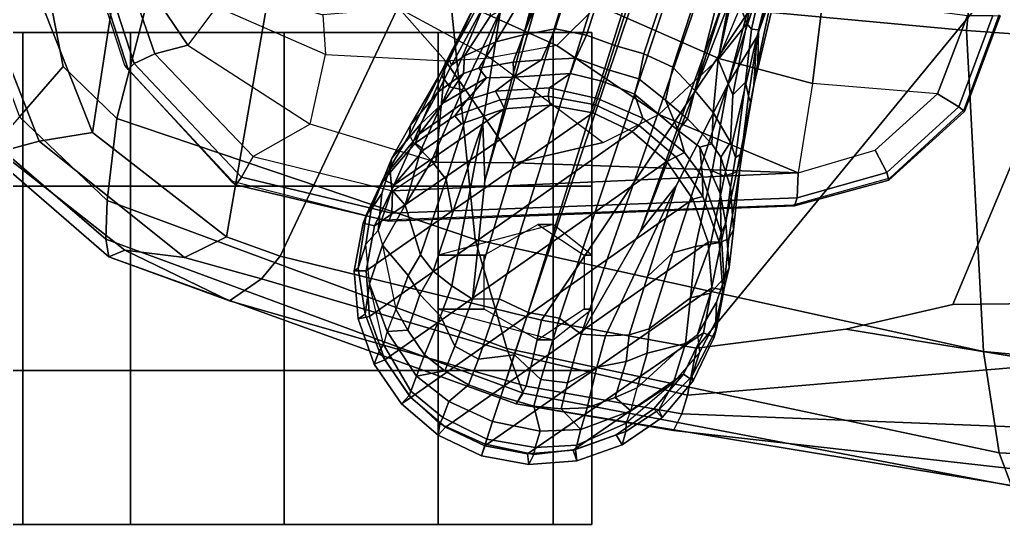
# Model space of a CAD drawing. Header units: inches. Extents: x -15.6 to 12, y -13.7 to 13.7.
# Drawn here: x -6.215 to -2.216, y -13.628 to -11.576 of the extents above; entities that cross this region are included whole.
import ezdxf

# ---------------------------------------------------------------- set-up
doc = ezdxf.new("R2010")
doc.units = ezdxf.units.IN
doc.header["$MEASUREMENT"] = 0
for name, color, linetype in [('SEAT-ARMPAD', 5, 'Continuous'), ('SEAT-BASE', 5, 'Continuous'), ('SEAT-CASTER', 5, 'Continuous'), ('SEAT-CHASSIS', 5, 'Continuous')]:
    doc.layers.add(name, color=color, linetype=linetype)

msp = doc.modelspace()

# ---------------------------------------------------------------- linework, layer by layer
at = {"layer": 'SEAT-ARMPAD'}
for points in [[(-5.3741, -12.4592, 23.5862), (-4.9552, -10.0492, 23.5935), (-3.9669, -10.0243, 23.6388), (-5.1565, -12.5376, 23.5939)], [(-4.0943, -12.7985, 23.6566), (-5.1565, -12.5376, 23.5939), (-3.9669, -10.0243, 23.6388), (-2.4247, -10.308, 23.7482)], [(-5.3741, -12.4592, 23.5862), (-5.9189, -12.0353, 23.5688), (-5.6576, -10.3369, 23.5571), (-4.9552, -10.0492, 23.5935)], [(-2.2314, -10.3283, 25.6623), (-4.4677, -10.3077, 25.3055), (-4.4702, -11.4237, 25.45), (-2.3666, -11.6211, 25.7688)], [(-4.0943, -12.7985, 23.6566), (-2.4247, -10.308, 23.7482), (-1.489, -10.5066, 24.0498), (-3.4641, -12.9124, 23.6958)], [(-6.1272, -11.5064, 23.547), (-6.08, -10.9474, 23.5363), (-5.6576, -10.3369, 23.5571), (-5.9189, -12.0353, 23.5688)], [(-2.2314, -10.3283, 25.6623), (-2.3666, -11.6211, 25.7688), (0.3335, -11.8125, 26.1509), (0.3388, -10.4184, 26.0759)], [(0.387, -10.4736, 24.5037), (-1.9658, -12.7285, 23.9163), (-2.4219, -12.7344, 23.7779), (-1.489, -10.5066, 24.0498)], [(-2.8573, -12.8346, 23.7338), (-3.4641, -12.9124, 23.6958), (-1.489, -10.5066, 24.0498), (-2.4219, -12.7344, 23.7779)], [(-6.2156, -11.9713, 24.7433), (-6.0378, -11.7664, 24.9663), (-6.124, -11.3276, 24.9681), (-6.3977, -11.4786, 24.733)], [(-6.124, -11.3276, 24.9681), (-6.0378, -11.7664, 24.9663), (-5.8208, -11.9782, 25.0228), (-5.6704, -11.3986, 25.153)], [(-4.4702, -11.4237, 25.45), (-5.6704, -11.3986, 25.153), (-5.8208, -11.9782, 25.0228), (-4.3632, -12.4702, 25.3589)], [(-2.2968, -12.9262, 25.6409), (-2.3666, -11.6211, 25.7688), (-4.4702, -11.4237, 25.45), (-4.3632, -12.4702, 25.3589)], [(-6.2968, -12.1143, 23.8362), (-6.5319, -11.5074, 23.7505), (-6.3605, -11.4958, 23.6087), (-6.1364, -12.0698, 23.6487)], [(-5.9189, -12.0353, 23.5688), (-6.1364, -12.0698, 23.6487), (-6.3605, -11.4958, 23.6087), (-6.1272, -11.5064, 23.547)], [(-2.2968, -12.9262, 25.6409), (0.345, -13.1683, 25.9901), (0.3335, -11.8125, 26.1509), (-2.3666, -11.6211, 25.7688)], [(-5.859, -12.312, 24.8126), (-5.8208, -11.9782, 25.0228), (-6.0378, -11.7664, 24.9663), (-6.2156, -11.9713, 24.7433)], [(-5.859, -12.312, 24.8126), (-6.2156, -11.9713, 24.7433), (-6.3143, -12.0832, 24.4498), (-5.8651, -12.4689, 24.5486)], [(-4.3632, -12.4702, 25.3589), (-5.8208, -11.9782, 25.0228), (-5.859, -12.312, 24.8126), (-4.2346, -12.9133, 25.1223)], [(-5.3741, -12.4592, 23.5862), (-5.5447, -12.5432, 23.6876), (-6.1364, -12.0698, 23.6487), (-5.9189, -12.0353, 23.5688)], [(-5.7876, -12.5136, 23.887), (-6.2968, -12.1143, 23.8362), (-6.1364, -12.0698, 23.6487), (-5.5447, -12.5432, 23.6876)], [(-5.8523, -12.5414, 24.2097), (-5.8651, -12.4689, 24.5486), (-6.3143, -12.0832, 24.4498), (-6.3513, -12.1093, 24.126)], [(-5.7876, -12.5136, 23.887), (-5.8524, -12.5414, 24.2097), (-6.3513, -12.1093, 24.126), (-6.2968, -12.1143, 23.8362)], [(-4.1686, -13.0955, 24.8163), (-4.2346, -12.9133, 25.1223), (-5.859, -12.312, 24.8126), (-5.8651, -12.4689, 24.5486)], [(-4.1686, -13.0955, 24.8163), (-5.8651, -12.4689, 24.5486), (-5.8523, -12.5414, 24.2097), (-4.1964, -13.138, 24.2906)], [(-5.2322, -12.6305, 23.6378), (-5.5447, -12.5432, 23.6876), (-5.3741, -12.4592, 23.5862), (-5.1565, -12.5376, 23.5939)], [(-2.2968, -12.9262, 25.6409), (-4.3632, -12.4702, 25.3589), (-4.2346, -12.9133, 25.1223), (-2.2338, -13.3376, 25.3307)], [(-5.7876, -12.5136, 23.887), (-5.3622, -12.719, 23.8786), (-5.3622, -12.719, 23.8786), (-5.8523, -12.5414, 24.2097)], [(-5.2322, -12.6305, 23.6378), (-5.3622, -12.719, 23.8786), (-5.7876, -12.5136, 23.887), (-5.5447, -12.5432, 23.6876)], [(-4.1568, -13.0671, 23.7825), (-4.1964, -13.138, 24.2906), (-5.8523, -12.5414, 24.2097), (-5.3622, -12.719, 23.8786)], [(-5.2322, -12.6305, 23.6378), (-5.1565, -12.5376, 23.5939), (-4.0943, -12.7985, 23.6566), (-4.1296, -12.956, 23.6789)], [(-5.2322, -12.6305, 23.6378), (-4.1296, -12.956, 23.6789), (-4.1568, -13.0671, 23.7825), (-5.3622, -12.719, 23.8786)], [(-1.9658, -12.7285, 23.9163), (-1.9936, -12.9757, 23.9213), (-2.8573, -12.8346, 23.7338), (-2.4219, -12.7344, 23.7779)], [(-4.1296, -12.956, 23.6789), (-4.0943, -12.7985, 23.6566), (-3.4641, -12.9124, 23.6958), (-3.5005, -13.1032, 23.7559)], [(-1.9936, -12.9757, 23.9213), (-3.5005, -13.1032, 23.7559), (-3.4641, -12.9124, 23.6958), (-2.8573, -12.8346, 23.7338)], [(-2.1832, -13.4714, 25.006), (-2.2338, -13.3376, 25.3307), (-4.2346, -12.9133, 25.1223), (-4.1686, -13.0955, 24.8163)], [(0.345, -13.1683, 25.9901), (-2.2968, -12.9262, 25.6409), (-2.2338, -13.3376, 25.3307), (0.3575, -13.4604, 25.8165)], [(-4.1296, -12.956, 23.6789), (-3.5005, -13.1032, 23.7559), (-3.5231, -13.1793, 23.8738), (-4.1568, -13.0671, 23.7825)], [(-1.9936, -12.9757, 23.9213), (-2.0369, -13.237, 24.0942), (-3.5231, -13.1793, 23.8738), (-3.5005, -13.1032, 23.7559)], [(-4.1964, -13.138, 24.2906), (-4.1568, -13.0671, 23.7825), (-3.5231, -13.1793, 23.8738), (-3.5574, -13.2464, 24.1609)], [(-2.1832, -13.4714, 25.006), (-4.1686, -13.0955, 24.8163), (-4.1964, -13.138, 24.2906), (-2.1083, -13.4826, 24.6696)], [(-2.0797, -13.4134, 24.3952), (-2.1083, -13.4826, 24.6696), (-4.1964, -13.138, 24.2906), (-3.5574, -13.2464, 24.1609)], [(-2.0797, -13.4134, 24.3952), (-3.5574, -13.2464, 24.1609), (-3.5231, -13.1793, 23.8738), (-2.0369, -13.237, 24.0942)], [(0.374, -13.5959, 25.5868), (0.3575, -13.4604, 25.8165), (-2.2338, -13.3376, 25.3307), (-2.1832, -13.4714, 25.006)]]:
    msp.add_3dface(points, dxfattribs=at)
at = {"layer": 'SEAT-BASE'}
for points in [[(-0.6744, -1.1905, 4.1832), (-4.0382, -11.6139, 3.1616), (-4.1668, -11.6385, 3.2423), (-0.719, -1.1512, 4.3018)], [(-0.9319, -1.4933, 5.6622), (-0.719, -1.1512, 4.3018), (-4.1668, -11.6385, 3.2423), (-3.3384, -9.5727, 3.9879)], [(-0.6744, -1.1905, 4.1832), (-0.5847, -1.2614, 4.119), (-3.9113, -11.6394, 3.1096), (-4.0382, -11.6139, 3.1616)], [(-0.4265, -1.3128, 4.119), (-3.7957, -11.6821, 3.0957), (-3.9113, -11.6394, 3.1096), (-0.5847, -1.2614, 4.119)], [(-0.2684, -1.3642, 4.119), (-3.6772, -11.7154, 3.1096), (-3.7957, -11.6821, 3.0957), (-0.4265, -1.3128, 4.119)], [(-0.2684, -1.3642, 4.119), (-0.1542, -1.3595, 4.1832), (-3.5595, -11.7694, 3.1616), (-3.6772, -11.7154, 3.1096)], [(-0.095, -1.3539, 4.3018), (-3.47, -11.8649, 3.2423), (-3.5595, -11.7694, 3.1616), (-0.1542, -1.3595, 4.1832)], [(-0.095, -1.3539, 4.3018), (-0.1239, -1.7559, 5.6622), (-2.9258, -9.7068, 3.9879), (-3.47, -11.8649, 3.2423)], [(-1.2495, -1.6518, 6.5161), (-4.324, -12.2313, 4.2077), (-4.3746, -12.7122, 4.1389), (-1.0437, -1.701, 6.6264)], [(-1.2495, -1.6518, 6.5161), (-1.3248, -1.7804, 6.4477), (-3.8678, -10.5115, 4.5256), (-4.324, -12.2313, 4.2077)], [(-0.8432, -1.8393, 6.6746), (-1.0437, -1.701, 6.6264), (-4.3746, -12.7122, 4.1389), (-4.2654, -12.7109, 4.1776)], [(-0.7398, -1.9027, 6.6862), (-0.8432, -1.8393, 6.6746), (-4.2654, -12.7109, 4.1776), (-4.1487, -12.7665, 4.1833)], [(-4.1476, -12.7669, 4.1833), (-0.5199, -1.9742, 6.6862), (-0.7398, -1.9027, 6.6862), (-4.1487, -12.7665, 4.1833)], [(-4.1476, -12.7669, 4.1833), (-4.0205, -12.7905, 4.1776), (-0.399, -1.9836, 6.6746), (-0.5199, -1.9742, 6.6862)], [(-4.0205, -12.7905, 4.1776), (-3.9329, -12.8557, 4.1389), (-0.1555, -1.9896, 6.6264), (-0.399, -1.9836, 6.6746)], [(-0.1555, -1.9896, 6.6264), (-3.9329, -12.8557, 4.1389), (-3.6912, -12.4369, 4.2077), (0.04, -2.0708, 6.5161)], [(-3.6912, -12.4369, 4.2077), (-3.0494, -10.7774, 4.5256), (0.0253, -2.2191, 6.4477), (0.04, -2.0708, 6.5161)], [(-3.336, -11.8398, 4.2497), (-3.2184, -11.6463, 4.2317), (-2.6762, -9.9184, 4.6557), (-2.7663, -10.099, 4.6397)], [(-3.2184, -11.6463, 4.2317), (-2.9083, -10.6945, 4.416), (-2.7098, -10.0962, 4.5664), (-2.6762, -9.9184, 4.6557)], [(-3.336, -11.8398, 4.2497), (-3.336, -11.8398, 4.2497), (-2.7663, -10.099, 4.6397), (-3.0494, -10.7774, 4.5256)], [(-4.324, -12.2313, 4.2077), (-3.8678, -10.5115, 4.5256), (-4.2604, -11.5395, 4.2497), (-4.3324, -11.9976, 4.209)], [(-4.279, -11.6671, 3.3711), (-4.1688, -11.4801, 3.4546), (-3.7526, -10.6056, 3.6151), (-4.1668, -11.6385, 3.2423)], [(-3.3752, -11.738, 3.4546), (-3.1979, -10.7859, 3.6151), (-3.1418, -10.6659, 3.9866), (-3.312, -11.453, 3.6212)], [(-3.2593, -11.5915, 3.8836), (-3.312, -11.453, 3.6212), (-3.1418, -10.6659, 3.9866), (-3.0996, -10.7673, 4.1118)], [(-3.2184, -11.6463, 4.2317), (-3.0654, -11.2118, 4.2699), (-2.905, -10.7034, 4.3884), (-2.9083, -10.6945, 4.416)], [(-3.0533, -10.7865, 4.1894), (-2.9894, -10.7364, 4.2504), (-3.2121, -11.6178, 4.0229), (-3.2401, -11.6145, 3.9542)], [(-2.9894, -10.7364, 4.2504), (-3.1579, -11.4838, 4.118), (-3.2139, -11.7509, 4.0514), (-3.2121, -11.6178, 4.0229)], [(-3.547, -12.2527, 4.209), (-3.336, -11.8398, 4.2497), (-3.0494, -10.7774, 4.5256), (-3.6912, -12.4369, 4.2077)], [(-3.47, -11.8649, 3.2423), (-3.1979, -10.7859, 3.6151), (-3.3752, -11.738, 3.4546), (-3.3959, -11.954, 3.3711)], [(-3.2593, -11.5915, 3.8836), (-3.0996, -10.7673, 4.1118), (-3.0533, -10.7865, 4.1894), (-3.2401, -11.6145, 3.9542)], [(-3.0654, -11.2118, 4.2699), (-3.2184, -11.6463, 4.2317), (-3.2309, -11.8421, 4.0827), (-3.1533, -11.5186, 4.1628)], [(-4.4984, -11.8054, 3.9476), (-4.4685, -11.8495, 4.0508), (-4.2417, -11.3138, 4.2317), (-4.3467, -11.4795, 4.0827)], [(-4.4685, -11.8495, 4.0508), (-4.4149, -11.862, 4.1297), (-4.2604, -11.5395, 4.2497), (-4.2417, -11.3138, 4.2317)], [(-4.4537, -11.6947, 3.9252), (-4.4984, -11.8054, 3.9476), (-4.3467, -11.4795, 4.0827), (-4.307, -11.3958, 4.0514)], [(-3.312, -11.453, 3.6212), (-3.312, -11.453, 3.6212), (-3.2593, -11.5915, 3.8836), (-3.3752, -11.738, 3.4546)], [(-4.4593, -11.7614, 3.6521), (-4.471, -11.7355, 3.8366), (-4.3562, -11.5283, 3.9362), (-4.3127, -11.4908, 3.887)], [(-4.3012, -11.5614, 3.6382), (-4.4063, -11.7233, 3.5576), (-4.4593, -11.7614, 3.6521), (-4.3127, -11.4908, 3.887)], [(-4.1688, -11.4801, 3.4546), (-4.279, -11.6671, 3.3711), (-4.4063, -11.7233, 3.5576), (-4.3012, -11.5614, 3.6382)], [(-3.1533, -11.5186, 4.1628), (-3.2309, -11.8421, 4.0827), (-3.2139, -11.7509, 4.0514), (-3.1579, -11.4838, 4.118)], [(-4.4814, -12.2258, 4.0889), (-4.2604, -11.5395, 4.2497), (-4.4149, -11.862, 4.1297), (-4.5409, -12.1507, 4.0121)], [(-4.2604, -11.5395, 4.2497), (-4.4814, -12.2258, 4.0889), (-4.455, -12.3636, 4.1157), (-4.3324, -11.9976, 4.209)], [(-4.471, -11.7355, 3.8366), (-4.4537, -11.6947, 3.9252), (-4.3803, -11.5453, 3.9883), (-4.3562, -11.5283, 3.9362)], [(-3.3752, -11.738, 3.4546), (-3.2593, -11.5915, 3.8836), (-3.3158, -11.8815, 3.6382), (-3.3752, -11.738, 3.4546)], [(-3.2593, -11.5915, 3.8836), (-3.2401, -11.6145, 3.9542), (-3.2651, -11.8312, 3.887), (-3.3158, -11.8815, 3.6382)], [(-4.1668, -11.6385, 3.2423), (-4.0382, -11.6139, 3.1616), (-4.0932, -11.74, 3.0957), (-4.2097, -11.7488, 3.1548)], [(-3.9536, -11.7336, 3.0684), (-4.0932, -11.74, 3.0957), (-4.0382, -11.6139, 3.1616), (-3.9113, -11.6394, 3.1096)], [(-3.2121, -11.6178, 4.0229), (-3.252, -11.8871, 3.9362), (-3.2651, -11.8312, 3.887), (-3.2401, -11.6145, 3.9542)], [(-3.2139, -11.7509, 4.0514), (-3.2424, -11.915, 3.9883), (-3.252, -11.8871, 3.9362), (-3.2121, -11.6178, 4.0229)], [(-4.3489, -11.7731, 3.297), (-4.4113, -11.7957, 3.3761), (-4.4063, -11.7233, 3.5576), (-4.279, -11.6671, 3.3711)], [(-4.1668, -11.6385, 3.2423), (-4.2097, -11.7488, 3.1548), (-4.3489, -11.7731, 3.297), (-4.279, -11.6671, 3.3711)], [(-3.8272, -11.779, 3.0501), (-3.9536, -11.7336, 3.0684), (-3.9113, -11.6394, 3.1096), (-3.7957, -11.6821, 3.0957)], [(-3.2184, -11.6463, 4.2317), (-3.336, -11.8398, 4.2497), (-3.4006, -12.1915, 4.1297), (-3.3499, -12.213, 4.0508)], [(-3.2309, -11.8421, 4.0827), (-3.2184, -11.6463, 4.2317), (-3.3499, -12.213, 4.0508), (-3.2997, -12.1949, 3.9476)], [(-4.471, -11.7355, 3.8366), (-4.6258, -12.0048, 3.6981), (-4.6311, -12.0445, 3.7598), (-4.4537, -11.6947, 3.9252)], [(-4.4537, -11.6947, 3.9252), (-4.6311, -12.0445, 3.7598), (-4.6157, -12.0741, 3.8395), (-4.4984, -11.8054, 3.9476)], [(-3.7957, -11.6821, 3.0957), (-3.6772, -11.7154, 3.1096), (-3.6983, -11.8165, 3.0684), (-3.8272, -11.779, 3.0501)], [(-3.6772, -11.7154, 3.1096), (-3.5595, -11.7694, 3.1616), (-3.5891, -11.9038, 3.0957), (-3.6983, -11.8165, 3.0684)], [(-4.4593, -11.7614, 3.6521), (-4.5149, -11.8711, 3.4853), (-4.6258, -12.0048, 3.6981), (-4.471, -11.7355, 3.8366)], [(-4.5149, -11.8711, 3.4853), (-4.4593, -11.7614, 3.6521), (-4.4063, -11.7233, 3.5576), (-4.4113, -11.7957, 3.3761)], [(-4.3489, -11.7731, 3.297), (-4.2097, -11.7488, 3.1548), (-4.2067, -11.81, 3.053), (-4.3173, -11.8127, 3.1629)], [(-4.2097, -11.7488, 3.1548), (-4.0932, -11.74, 3.0957), (-4.2067, -11.81, 3.053)], [(-3.9536, -11.7336, 3.0684), (-3.9763, -11.795, 3.0153), (-4.2067, -11.81, 3.053), (-4.0932, -11.74, 3.0957)], [(-3.8272, -11.779, 3.0501), (-3.8432, -11.8283, 3.0066), (-3.9763, -11.795, 3.0153), (-3.9536, -11.7336, 3.0684)], [(-3.3158, -11.8815, 3.6382), (-3.326, -12.0743, 3.5576), (-3.3959, -11.954, 3.3711), (-3.3752, -11.738, 3.4546)], [(-3.2139, -11.7509, 4.0514), (-3.2309, -11.8421, 4.0827), (-3.2997, -12.1949, 3.9476), (-3.2708, -12.0791, 3.9252)], [(-4.4113, -11.7957, 3.3761), (-4.4948, -11.9165, 3.2302), (-4.5858, -12.0008, 3.2382), (-4.5149, -11.8711, 3.4853)], [(-4.4113, -11.7957, 3.3761), (-4.3489, -11.7731, 3.297), (-4.3173, -11.8127, 3.1629), (-4.4948, -11.9165, 3.2302)], [(-4.0614, -11.8536, 2.9051), (-4.2806, -11.8671, 2.9578), (-4.2067, -11.81, 3.053), (-3.9763, -11.795, 3.0153)], [(-3.8657, -11.8976, 2.8947), (-4.0614, -11.8536, 2.9051), (-3.9763, -11.795, 3.0153), (-3.8432, -11.8283, 3.0066)], [(-3.6983, -11.8165, 3.0684), (-3.716, -11.8795, 3.0153), (-3.8432, -11.8283, 3.0066), (-3.8272, -11.779, 3.0501)], [(-3.5001, -11.9794, 3.1548), (-3.5891, -11.9038, 3.0957), (-3.5595, -11.7694, 3.1616), (-3.47, -11.8649, 3.2423)], [(-4.4984, -11.8054, 3.9476), (-4.6157, -12.0741, 3.8395), (-4.5849, -12.1069, 3.9284), (-4.4685, -11.8495, 4.0508)], [(-4.3173, -11.8127, 3.1629), (-4.3977, -11.9039, 3.0201), (-4.5916, -12.0422, 3.0257), (-4.4948, -11.9165, 3.2302)], [(-4.2806, -11.8671, 2.9578), (-4.3977, -11.9039, 3.0201), (-4.3173, -11.8127, 3.1629), (-4.2067, -11.81, 3.053)], [(-3.8432, -11.8283, 3.0066), (-3.716, -11.8795, 3.0153), (-3.6816, -11.977, 2.9051), (-3.8657, -11.8976, 2.8947)], [(-3.5891, -11.9038, 3.0957), (-3.5384, -12.0272, 3.053), (-3.716, -11.8795, 3.0153), (-3.6983, -11.8165, 3.0684)], [(-3.2651, -11.8312, 3.887), (-3.3055, -12.1363, 3.6521), (-3.326, -12.0743, 3.5576), (-3.3158, -11.8815, 3.6382)], [(-3.2651, -11.8312, 3.887), (-3.252, -11.8871, 3.9362), (-3.2808, -12.1222, 3.8366), (-3.3055, -12.1363, 3.6521)], [(-4.5858, -12.0008, 3.2382), (-4.702, -12.1391, 3.395), (-4.6258, -12.0048, 3.6981), (-4.5149, -11.8711, 3.4853)], [(-4.4685, -11.8495, 4.0508), (-4.5849, -12.1069, 3.9284), (-4.5409, -12.1507, 4.0121), (-4.4149, -11.862, 4.1297)], [(-4.2617, -11.9026, 2.6048), (-4.4463, -11.9679, 2.6048), (-4.3977, -11.9039, 3.0201), (-4.2806, -11.8671, 2.9578)], [(-4.2617, -11.9026, 2.6048), (-4.2806, -11.8671, 2.9578), (-4.0614, -11.8536, 2.9051), (-4.0665, -11.8872, 2.6048)], [(-3.874, -11.9229, 2.6048), (-4.0665, -11.8872, 2.6048), (-4.0614, -11.8536, 2.9051), (-3.8657, -11.8976, 2.8947)], [(-3.547, -12.2527, 4.209), (-3.663, -12.621, 4.1157), (-3.5606, -12.525, 4.0889), (-3.336, -11.8398, 4.2497)], [(-3.4683, -12.4992, 4.0121), (-3.4006, -12.1915, 4.1297), (-3.336, -11.8398, 4.2497), (-3.5606, -12.525, 4.0889)], [(-3.3959, -11.954, 3.3711), (-3.4017, -12.0809, 3.297), (-3.5001, -11.9794, 3.1548), (-3.47, -11.8649, 3.2423)], [(-4.6076, -12.0788, 2.6048), (-4.5916, -12.0422, 3.0257), (-4.3977, -11.9039, 3.0201), (-4.4463, -11.9679, 2.6048)], [(-4.4463, -11.9679, 2.6048), (-4.2617, -11.9026, 2.6048), (-4.2436, -11.9384, 2.5724), (-4.419, -12.0005, 2.5724)], [(-4.2617, -11.9026, 2.6048), (-4.0665, -11.8872, 2.6048), (-4.0581, -11.9238, 2.5724), (-4.2436, -11.9384, 2.5724)], [(-4.0665, -11.8872, 2.6048), (-3.874, -11.9229, 2.6048), (-3.8847, -11.9559, 2.5724), (-4.0581, -11.9238, 2.5724)], [(-3.8657, -11.8976, 2.8947), (-3.6816, -11.977, 2.9051), (-3.6973, -12.0072, 2.6048), (-3.874, -11.9229, 2.6048)], [(-3.716, -11.8795, 3.0153), (-3.5384, -12.0272, 3.053), (-3.5122, -12.1168, 2.9578), (-3.6816, -11.977, 2.9051)], [(-3.5384, -12.0272, 3.053), (-3.5384, -12.0272, 3.053), (-3.5891, -11.9038, 3.0957), (-3.5001, -11.9794, 3.1548)], [(-3.252, -11.8871, 3.9362), (-3.2424, -11.915, 3.9883), (-3.2708, -12.0791, 3.9252), (-3.2808, -12.1222, 3.8366)], [(-4.7732, -12.4153, 2.5724), (-4.0581, -11.9238, 2.5724), (-3.8847, -11.9559, 2.5724), (-4.8072, -12.5982, 2.5724)], [(-4.7926, -12.7837, 2.5724), (-4.8072, -12.5982, 2.5724), (-3.8847, -11.9559, 2.5724), (-3.7255, -12.0318, 2.5724)], [(-4.7732, -12.4153, 2.5724), (-4.6931, -12.2473, 2.5724), (-4.2436, -11.9384, 2.5724), (-4.0581, -11.9238, 2.5724)], [(-4.5723, -12.1059, 2.5724), (-4.419, -12.0005, 2.5724), (-4.2436, -11.9384, 2.5724), (-4.6931, -12.2473, 2.5724)], [(-4.5916, -12.0422, 3.0257), (-4.5858, -12.0008, 3.2382), (-4.4948, -11.9165, 3.2302), (-4.5916, -12.0422, 3.0257)], [(-3.7255, -12.0318, 2.5724), (-3.8847, -11.9559, 2.5724), (-3.874, -11.9229, 2.6048), (-3.6973, -12.0072, 2.6048)], [(-3.3959, -11.954, 3.3711), (-3.326, -12.0743, 3.5576), (-3.3646, -12.1358, 3.3761), (-3.4017, -12.0809, 3.297)], [(-4.6076, -12.0788, 2.6048), (-4.4463, -11.9679, 2.6048), (-4.419, -12.0005, 2.5724), (-4.5723, -12.1059, 2.5724)], [(-3.6973, -12.0072, 2.6048), (-3.6816, -11.977, 2.9051), (-3.5122, -12.1168, 2.9578), (-3.5484, -12.1344, 2.6048)], [(-3.4506, -12.0943, 3.1629), (-3.5384, -12.0272, 3.053), (-3.5001, -11.9794, 3.1548), (-3.4017, -12.0809, 3.297)], [(-4.7926, -12.7837, 2.5724), (-3.7255, -12.0318, 2.5724), (-3.5841, -12.1527, 2.5724), (-4.7304, -12.9591, 2.5724)], [(-4.5858, -12.0008, 3.2382), (-4.5916, -12.0422, 3.0257), (-4.7327, -12.2132, 3.1412), (-4.702, -12.1391, 3.395)], [(-4.6258, -12.0048, 3.6981), (-4.702, -12.1391, 3.395), (-4.7108, -12.1791, 3.5956), (-4.6311, -12.0445, 3.7598)], [(-4.4582, -12.6585, 4.1008), (-4.3324, -11.9976, 4.209), (-4.455, -12.3636, 4.1157), (-4.5337, -12.5987, 4.0477)], [(-4.3746, -12.7122, 4.1389), (-4.324, -12.2313, 4.2077), (-4.3324, -11.9976, 4.209), (-4.4582, -12.6585, 4.1008)], [(-3.5841, -12.1527, 2.5724), (-3.7255, -12.0318, 2.5724), (-3.6973, -12.0072, 2.6048), (-3.5484, -12.1344, 2.6048)], [(-3.5384, -12.0272, 3.053), (-3.4506, -12.0943, 3.1629), (-3.4392, -12.2154, 3.0201), (-3.5122, -12.1168, 2.9578)], [(-4.6076, -12.0788, 2.6048), (-4.7348, -12.2277, 2.6048), (-4.7327, -12.2132, 3.1412), (-4.5916, -12.0422, 3.0257)], [(-4.7108, -12.1791, 3.5956), (-4.7016, -12.2677, 3.7177), (-4.6157, -12.0741, 3.8395), (-4.6311, -12.0445, 3.7598)], [(-4.6157, -12.0741, 3.8395), (-4.7016, -12.2677, 3.7177), (-4.6479, -12.3306, 3.8747), (-4.5849, -12.1069, 3.9284)], [(-3.3646, -12.1358, 3.3761), (-3.326, -12.0743, 3.5576), (-3.3055, -12.1363, 3.6521), (-3.3251, -12.2577, 3.4853)], [(-4.7348, -12.2277, 2.6048), (-4.6076, -12.0788, 2.6048), (-4.5723, -12.1059, 2.5724), (-4.6931, -12.2473, 2.5724)], [(-4.6479, -12.3306, 3.8747), (-4.5409, -12.1507, 4.0121), (-4.5849, -12.1069, 3.9284), (-4.6479, -12.3306, 3.8747)], [(-3.368, -12.2826, 3.2302), (-3.4506, -12.0943, 3.1629), (-3.4017, -12.0809, 3.297), (-3.3646, -12.1358, 3.3761)], [(-3.368, -12.2826, 3.2302), (-3.3636, -12.4412, 3.0257), (-3.4392, -12.2154, 3.0201), (-3.4506, -12.0943, 3.1629)], [(-3.2997, -12.1949, 3.9476), (-3.3628, -12.4812, 3.8395), (-3.3329, -12.4663, 3.7598), (-3.2708, -12.0791, 3.9252)], [(-3.2708, -12.0791, 3.9252), (-3.3329, -12.4663, 3.7598), (-3.3139, -12.4311, 3.6981), (-3.2808, -12.1222, 3.8366)], [(-4.7327, -12.2132, 3.1412), (-4.8062, -12.3709, 3.2632), (-4.7867, -12.348, 3.4209), (-4.702, -12.1391, 3.395)], [(-4.7434, -12.2827, 3.5709), (-4.7108, -12.1791, 3.5956), (-4.702, -12.1391, 3.395), (-4.7867, -12.348, 3.4209)], [(-4.6251, -13.1124, 2.5724), (-4.7304, -12.9591, 2.5724), (-3.5841, -12.1527, 2.5724), (-3.4787, -12.306, 2.5724)], [(-4.5409, -12.1507, 4.0121), (-4.6479, -12.3306, 3.8747), (-4.5855, -12.5322, 3.9934), (-4.4814, -12.2258, 4.0889)], [(-3.4787, -12.306, 2.5724), (-3.5841, -12.1527, 2.5724), (-3.5484, -12.1344, 2.6048), (-3.4375, -12.2957, 2.6048)], [(-3.5122, -12.1168, 2.9578), (-3.4392, -12.2154, 3.0201), (-3.4375, -12.2957, 2.6048), (-3.5484, -12.1344, 2.6048)], [(-3.3251, -12.2577, 3.4853), (-3.3439, -12.4043, 3.2382), (-3.368, -12.2826, 3.2302), (-3.3646, -12.1358, 3.3761)], [(-3.2808, -12.1222, 3.8366), (-3.3139, -12.4311, 3.6981), (-3.3251, -12.2577, 3.4853), (-3.3055, -12.1363, 3.6521)], [(-4.7108, -12.1791, 3.5956), (-4.7434, -12.2827, 3.5709), (-4.7577, -12.4342, 3.6344), (-4.7016, -12.2677, 3.7177)], [(-3.4006, -12.1915, 4.1297), (-3.4683, -12.4992, 4.0121), (-3.407, -12.4896, 3.9284), (-3.3499, -12.213, 4.0508)], [(-3.3499, -12.213, 4.0508), (-3.407, -12.4896, 3.9284), (-3.3628, -12.4812, 3.8395), (-3.2997, -12.1949, 3.9476)], [(-4.8191, -12.4045, 2.6048), (-4.8062, -12.3709, 3.2632), (-4.7327, -12.2132, 3.1412), (-4.7348, -12.2277, 2.6048)], [(-4.8191, -12.4045, 2.6048), (-4.7348, -12.2277, 2.6048), (-4.6931, -12.2473, 2.5724), (-4.7732, -12.4153, 2.5724)], [(-4.5337, -12.5987, 4.0477), (-4.455, -12.3636, 4.1157), (-4.4814, -12.2258, 4.0889), (-4.5855, -12.5322, 3.9934)], [(-3.4375, -12.2957, 2.6048), (-3.4392, -12.2154, 3.0201), (-3.3636, -12.4412, 3.0257), (-3.3721, -12.4803, 2.6048)], [(-4.7577, -12.4342, 3.6344), (-4.74, -12.4937, 3.7066), (-4.6479, -12.3306, 3.8747), (-4.7016, -12.2677, 3.7177)], [(-3.8337, -12.8614, 4.1008), (-3.547, -12.2527, 4.209), (-3.6912, -12.4369, 4.2077), (-3.9329, -12.8557, 4.1389)], [(-3.7375, -12.8574, 4.0477), (-3.663, -12.621, 4.1157), (-3.547, -12.2527, 4.209), (-3.8337, -12.8614, 4.1008)], [(-3.3251, -12.2577, 3.4853), (-3.3139, -12.4311, 3.6981), (-3.3312, -12.5845, 3.395), (-3.3439, -12.4043, 3.2382)], [(-4.7867, -12.348, 3.4209), (-4.8076, -12.4898, 3.4479), (-4.7577, -12.4342, 3.6344), (-4.7434, -12.2827, 3.5709)], [(-4.6251, -13.1124, 2.5724), (-3.4787, -12.306, 2.5724), (-3.4166, -12.4814, 2.5724), (-4.4836, -13.2332, 2.5724)], [(-3.4166, -12.4814, 2.5724), (-3.4787, -12.306, 2.5724), (-3.4375, -12.2957, 2.6048), (-3.3721, -12.4803, 2.6048)], [(-3.3636, -12.4412, 3.0257), (-3.368, -12.2826, 3.2302), (-3.3439, -12.4043, 3.2382), (-3.3636, -12.4412, 3.0257)], [(-4.8062, -12.3709, 3.2632), (-4.8389, -12.5863, 3.2725), (-4.8076, -12.4898, 3.4479), (-4.7867, -12.348, 3.4209)], [(-4.74, -12.4937, 3.7066), (-4.6365, -12.616, 3.9225), (-4.5855, -12.5322, 3.9934), (-4.6479, -12.3306, 3.8747)], [(-4.8191, -12.4045, 2.6048), (-4.8548, -12.597, 2.6048), (-4.8389, -12.5863, 3.2725), (-4.8062, -12.3709, 3.2632)], [(-4.8548, -12.597, 2.6048), (-4.8191, -12.4045, 2.6048), (-4.7732, -12.4153, 2.5724), (-4.8072, -12.5982, 2.5724)], [(-4.7936, -12.6506, 3.5516), (-4.8076, -12.4898, 3.4479), (-4.7577, -12.4342, 3.6344), (-4.74, -12.4937, 3.7066)], [(-3.3312, -12.5845, 3.395), (-3.3499, -12.6625, 3.1412), (-3.3636, -12.4412, 3.0257), (-3.3439, -12.4043, 3.2382)], [(-3.3329, -12.4663, 3.7598), (-3.3476, -12.622, 3.5956), (-3.3312, -12.5845, 3.395), (-3.3139, -12.4311, 3.6981)], [(-3.3329, -12.4663, 3.7598), (-3.3628, -12.4812, 3.8395), (-3.4072, -12.6883, 3.7177), (-3.3476, -12.622, 3.5956)], [(-3.3636, -12.4412, 3.0257), (-3.3499, -12.6625, 3.1412), (-3.3568, -12.6755, 2.6048), (-3.3721, -12.4803, 2.6048)], [(-4.8389, -12.5863, 3.2725), (-4.8111, -12.7745, 3.3865), (-4.7936, -12.6506, 3.5516), (-4.8076, -12.4898, 3.4479)], [(-4.7209, -12.8444, 3.6932), (-4.7936, -12.6506, 3.5516), (-4.74, -12.4937, 3.7066), (-4.6864, -12.754, 3.8095)], [(-4.74, -12.4937, 3.7066), (-4.6864, -12.754, 3.8095), (-4.6365, -12.616, 3.9225), (-4.74, -12.4937, 3.7066)], [(-4.3244, -13.3092, 2.5724), (-4.4836, -13.2332, 2.5724), (-3.4166, -12.4814, 2.5724), (-3.402, -12.6669, 2.5724)], [(-3.5606, -12.525, 4.0889), (-3.6565, -12.834, 3.9934), (-3.4875, -12.7076, 3.8747), (-3.4683, -12.4992, 4.0121)], [(-3.407, -12.4896, 3.9284), (-3.4875, -12.7076, 3.8747), (-3.4072, -12.6883, 3.7177), (-3.3628, -12.4812, 3.8395)], [(-3.4875, -12.7076, 3.8747), (-3.407, -12.4896, 3.9284), (-3.4683, -12.4992, 4.0121), (-3.4875, -12.7076, 3.8747)], [(-3.402, -12.6669, 2.5724), (-3.4166, -12.4814, 2.5724), (-3.3721, -12.4803, 2.6048), (-3.3568, -12.6755, 2.6048)], [(-4.5337, -12.5987, 4.0477), (-4.5855, -12.5322, 3.9934), (-4.6365, -12.616, 3.9225), (-4.5878, -12.6936, 3.9782)], [(-3.6565, -12.834, 3.9934), (-3.5606, -12.525, 4.0889), (-3.663, -12.621, 4.1157), (-3.7375, -12.8574, 4.0477)], [(-4.8394, -12.7922, 2.6048), (-4.8111, -12.7745, 3.3865), (-4.8389, -12.5863, 3.2725), (-4.8548, -12.597, 2.6048)], [(-3.3312, -12.5845, 3.395), (-3.3855, -12.8033, 3.4209), (-3.3831, -12.8333, 3.2632), (-3.3499, -12.6625, 3.1412)], [(-3.3855, -12.8033, 3.4209), (-3.3312, -12.5845, 3.395), (-3.3476, -12.622, 3.5956), (-3.3821, -12.725, 3.5709)], [(-4.8394, -12.7922, 2.6048), (-4.8548, -12.597, 2.6048), (-4.8072, -12.5982, 2.5724), (-4.7926, -12.7837, 2.5724)], [(-4.6379, -12.8392, 3.859), (-4.5878, -12.6936, 3.9782), (-4.6365, -12.616, 3.9225), (-4.6864, -12.754, 3.8095)], [(-4.5337, -12.5987, 4.0477), (-4.5878, -12.6936, 3.9782), (-4.5046, -12.7821, 4.0356), (-4.4582, -12.6585, 4.1008)], [(-3.4072, -12.6883, 3.7177), (-3.4596, -12.856, 3.6344), (-3.3821, -12.725, 3.5709), (-3.3476, -12.622, 3.5956)], [(-4.8111, -12.7745, 3.3865), (-4.7538, -12.9248, 3.477), (-4.7362, -12.8969, 3.601), (-4.7936, -12.6506, 3.5516)], [(-4.7362, -12.8969, 3.601), (-4.7936, -12.6506, 3.5516), (-4.7209, -12.8444, 3.6932), (-4.7362, -12.8969, 3.601)], [(-4.3746, -12.7122, 4.1389), (-4.4582, -12.6585, 4.1008), (-4.5046, -12.7821, 4.0356), (-4.4455, -12.9042, 4.0332)], [(-4.3244, -13.3092, 2.5724), (-3.402, -12.6669, 2.5724), (-3.4359, -12.8498, 2.5724), (-4.151, -13.3413, 2.5724)], [(-3.4359, -12.8498, 2.5724), (-3.402, -12.6669, 2.5724), (-3.3568, -12.6755, 2.6048), (-3.3924, -12.868, 2.6048)], [(-3.3568, -12.6755, 2.6048), (-3.3499, -12.6625, 3.1412), (-3.3831, -12.8333, 3.2632), (-3.3924, -12.868, 2.6048)], [(-4.6379, -12.8392, 3.859), (-4.5698, -12.9393, 3.8963), (-4.5046, -12.7821, 4.0356), (-4.5878, -12.6936, 3.9782)], [(-4.3746, -12.7122, 4.1389), (-4.4455, -12.9042, 4.0332), (-4.3504, -12.9565, 4.059), (-4.2654, -12.7109, 4.1776)], [(-4.3504, -12.9565, 4.059), (-4.2049, -12.939, 4.1136), (-4.1487, -12.7665, 4.1833), (-4.2654, -12.7109, 4.1776)], [(-3.4875, -12.7076, 3.8747), (-3.6565, -12.834, 3.9934), (-3.6645, -12.9318, 3.9225), (-3.5088, -12.8937, 3.7066)], [(-3.4072, -12.6883, 3.7177), (-3.4875, -12.7076, 3.8747), (-3.5088, -12.8937, 3.7066), (-3.4596, -12.856, 3.6344)], [(-4.6379, -12.8392, 3.859), (-4.6864, -12.754, 3.8095), (-4.7209, -12.8444, 3.6932), (-4.6379, -12.8392, 3.859)], [(-3.3821, -12.725, 3.5709), (-3.4596, -12.856, 3.6344), (-3.4518, -12.9303, 3.4479), (-3.3855, -12.8033, 3.4209)], [(-4.8394, -12.7922, 2.6048), (-4.774, -12.9767, 2.6048), (-4.7538, -12.9248, 3.477), (-4.8111, -12.7745, 3.3865)], [(-4.774, -12.9767, 2.6048), (-4.8394, -12.7922, 2.6048), (-4.7926, -12.7837, 2.5724), (-4.7304, -12.9591, 2.5724)], [(-4.4869, -13.0046, 3.9343), (-4.4455, -12.9042, 4.0332), (-4.5046, -12.7821, 4.0356), (-4.5698, -12.9393, 3.8963)], [(-4.1476, -12.7669, 4.1833), (-4.1487, -12.7665, 4.1833), (-4.2049, -12.939, 4.1136), (-4.2036, -12.9395, 4.1136)], [(-4.0205, -12.7905, 4.1776), (-4.1476, -12.7669, 4.1833), (-4.2036, -12.9395, 4.1136), (-4.0961, -13.0391, 4.059)], [(-4.0205, -12.7905, 4.1776), (-4.0961, -13.0391, 4.059), (-3.9884, -13.0527, 4.0332), (-3.9329, -12.8557, 4.1389)], [(-3.7495, -12.966, 3.9782), (-3.6645, -12.9318, 3.9225), (-3.6565, -12.834, 3.9934), (-3.7375, -12.8574, 4.0477)], [(-3.3855, -12.8033, 3.4209), (-3.4518, -12.9303, 3.4479), (-3.4833, -13.0268, 3.2725), (-3.3831, -12.8333, 3.2632)], [(-3.3831, -12.8333, 3.2632), (-3.4833, -13.0268, 3.2725), (-3.4767, -13.0447, 2.6048), (-3.3924, -12.868, 2.6048)], [(-4.7362, -12.8969, 3.601), (-4.6252, -13.0867, 3.6164), (-4.6014, -13.0263, 3.7698), (-4.7209, -12.8444, 3.6932)], [(-4.6379, -12.8392, 3.859), (-4.7209, -12.8444, 3.6932), (-4.6014, -13.0263, 3.7698), (-4.5698, -12.9393, 3.8963)], [(-3.9655, -13.3267, 2.5724), (-4.151, -13.3413, 2.5724), (-3.4359, -12.8498, 2.5724), (-3.516, -13.0177, 2.5724)], [(-3.9884, -13.0527, 4.0332), (-3.8688, -12.9887, 4.0356), (-3.8337, -12.8614, 4.1008), (-3.9329, -12.8557, 4.1389)], [(-3.8337, -12.8614, 4.1008), (-3.8688, -12.9887, 4.0356), (-3.7495, -12.966, 3.9782), (-3.7375, -12.8574, 4.0477)], [(-3.5088, -12.8937, 3.7066), (-3.4596, -12.856, 3.6344), (-3.4518, -12.9303, 3.4479), (-3.5577, -13.0522, 3.5516)], [(-3.516, -13.0177, 2.5724), (-3.4359, -12.8498, 2.5724), (-3.3924, -12.868, 2.6048), (-3.4767, -13.0447, 2.6048)], [(-4.7362, -12.8969, 3.601), (-4.7538, -12.9248, 3.477), (-4.6322, -13.1047, 3.533), (-4.6252, -13.0867, 3.6164)], [(-4.4869, -13.0046, 3.9343), (-4.3908, -13.0613, 3.9596), (-4.3504, -12.9565, 4.059), (-4.4455, -12.9042, 4.0332)], [(-3.7052, -13.0728, 3.8095), (-3.5088, -12.8937, 3.7066), (-3.5577, -13.0522, 3.5516), (-3.7305, -13.1663, 3.6932)], [(-3.5088, -12.8937, 3.7066), (-3.6645, -12.9318, 3.9225), (-3.7052, -13.0728, 3.8095), (-3.5088, -12.8937, 3.7066)], [(-4.6631, -13.1381, 2.6048), (-4.6322, -13.1047, 3.533), (-4.7538, -12.9248, 3.477), (-4.774, -12.9767, 2.6048)], [(-4.4869, -13.0046, 3.9343), (-4.5698, -12.9393, 3.8963), (-4.6014, -13.0263, 3.7698), (-4.4869, -13.0046, 3.9343)], [(-4.3504, -12.9565, 4.059), (-4.3908, -13.0613, 3.9596), (-4.2594, -13.1082, 3.9786), (-4.2049, -12.939, 4.1136)], [(-4.2588, -13.1083, 3.9786), (-4.2036, -12.9395, 4.1136), (-4.2049, -12.939, 4.1136), (-4.2594, -13.1082, 3.9786)], [(-4.2036, -12.9395, 4.1136), (-4.2588, -13.1083, 3.9786), (-4.125, -13.1476, 3.9596), (-4.0961, -13.0391, 4.059)], [(-3.7052, -13.0728, 3.8095), (-3.6645, -12.9318, 3.9225), (-3.7495, -12.966, 3.9782), (-3.7946, -13.1133, 3.859)], [(-3.4518, -12.9303, 3.4479), (-3.5577, -13.0522, 3.5516), (-3.6164, -13.1626, 3.3865), (-3.4833, -13.0268, 3.2725)], [(-4.6631, -13.1381, 2.6048), (-4.774, -12.9767, 2.6048), (-4.7304, -12.9591, 2.5724), (-4.6251, -13.1124, 2.5724)], [(-3.9085, -13.1542, 3.8963), (-3.8688, -12.9887, 4.0356), (-3.9884, -13.0527, 4.0332), (-4.014, -13.1583, 3.9343)], [(-3.7495, -12.966, 3.9782), (-3.8688, -12.9887, 4.0356), (-3.9085, -13.1542, 3.8963), (-3.7946, -13.1133, 3.859)], [(-4.6252, -13.0867, 3.6164), (-4.4947, -13.1942, 3.6517), (-4.4711, -13.1287, 3.8153), (-4.6014, -13.0263, 3.7698)], [(-4.4869, -13.0046, 3.9343), (-4.6014, -13.0263, 3.7698), (-4.4711, -13.1287, 3.8153), (-4.3908, -13.0613, 3.9596)], [(-3.9655, -13.3267, 2.5724), (-3.516, -13.0177, 2.5724), (-3.6368, -13.1592, 2.5724), (-3.7901, -13.2646, 2.5724)], [(-3.6368, -13.1592, 2.5724), (-3.516, -13.0177, 2.5724), (-3.4767, -13.0447, 2.6048), (-3.6039, -13.1936, 2.6048)], [(-3.4767, -13.0447, 2.6048), (-3.4833, -13.0268, 3.2725), (-3.6164, -13.1626, 3.3865), (-3.6039, -13.1936, 2.6048)], [(-4.4711, -13.1287, 3.8153), (-4.2925, -13.2108, 3.8339), (-4.2594, -13.1082, 3.9786), (-4.3908, -13.0613, 3.9596)], [(-3.9884, -13.0527, 4.0332), (-4.0961, -13.0391, 4.059), (-4.125, -13.1476, 3.9596), (-4.014, -13.1583, 3.9343)], [(-3.7946, -13.1133, 3.859), (-3.7305, -13.1663, 3.6932), (-3.7052, -13.0728, 3.8095), (-3.7946, -13.1133, 3.859)], [(-3.5577, -13.0522, 3.5516), (-3.749, -13.2177, 3.601), (-3.7511, -13.2506, 3.477), (-3.6164, -13.1626, 3.3865)], [(-3.749, -13.2177, 3.601), (-3.7305, -13.1663, 3.6932), (-3.5577, -13.0522, 3.5516), (-3.749, -13.2177, 3.601)], [(-4.6631, -13.1381, 2.6048), (-4.5143, -13.2653, 2.6048), (-4.5067, -13.2201, 3.4731), (-4.6322, -13.1047, 3.533)], [(-4.5143, -13.2653, 2.6048), (-4.6631, -13.1381, 2.6048), (-4.6251, -13.1124, 2.5724), (-4.4836, -13.2332, 2.5724)], [(-4.6252, -13.0867, 3.6164), (-4.6322, -13.1047, 3.533), (-4.5067, -13.2201, 3.4731), (-4.4947, -13.1942, 3.6517)], [(-4.2588, -13.1083, 3.9786), (-4.2594, -13.1082, 3.9786), (-4.2925, -13.2108, 3.8339), (-4.2924, -13.2109, 3.8339)], [(-4.125, -13.1476, 3.9596), (-4.2588, -13.1083, 3.9786), (-4.2924, -13.2109, 3.8339), (-4.0997, -13.2494, 3.8153)], [(-3.9085, -13.1542, 3.8963), (-3.9341, -13.2432, 3.7698), (-3.7305, -13.1663, 3.6932), (-3.7946, -13.1133, 3.859)], [(-4.4711, -13.1287, 3.8153), (-4.4947, -13.1942, 3.6517), (-4.3158, -13.2823, 3.6581), (-4.2925, -13.2108, 3.8339)], [(-4.125, -13.1476, 3.9596), (-4.0997, -13.2494, 3.8153), (-3.9341, -13.2432, 3.7698), (-4.014, -13.1583, 3.9343)], [(-4.014, -13.1583, 3.9343), (-3.9341, -13.2432, 3.7698), (-3.9085, -13.1542, 3.8963), (-4.014, -13.1583, 3.9343)], [(-4.5067, -13.2201, 3.4731), (-4.3222, -13.3021, 3.5525), (-4.3158, -13.2823, 3.6581), (-4.4947, -13.1942, 3.6517)], [(-3.7305, -13.1663, 3.6932), (-3.9341, -13.2432, 3.7698), (-3.9503, -13.306, 3.6164), (-3.749, -13.2177, 3.601)], [(-3.7901, -13.2646, 2.5724), (-3.6368, -13.1592, 2.5724), (-3.6039, -13.1936, 2.6048), (-3.7653, -13.3045, 2.6048)], [(-3.6164, -13.1626, 3.3865), (-3.7511, -13.2506, 3.477), (-3.7653, -13.3045, 2.6048), (-3.6039, -13.1936, 2.6048)], [(-4.3375, -13.3496, 2.6048), (-4.3222, -13.3021, 3.5525), (-4.5067, -13.2201, 3.4731), (-4.5143, -13.2653, 2.6048)], [(-4.3375, -13.3496, 2.6048), (-4.5143, -13.2653, 2.6048), (-4.4836, -13.2332, 2.5724), (-4.3244, -13.3092, 2.5724)], [(-4.3155, -13.2824, 3.6581), (-4.2924, -13.2109, 3.8339), (-4.2925, -13.2108, 3.8339), (-4.3158, -13.2823, 3.6581)], [(-4.2924, -13.2109, 3.8339), (-4.3155, -13.2824, 3.6581), (-4.1191, -13.3163, 3.6517), (-4.0997, -13.2494, 3.8153)], [(-3.9503, -13.306, 3.6164), (-3.9552, -13.3246, 3.533), (-3.7511, -13.2506, 3.477), (-3.749, -13.2177, 3.601)], [(-3.9341, -13.2432, 3.7698), (-4.0997, -13.2494, 3.8153), (-4.1191, -13.3163, 3.6517), (-3.9503, -13.306, 3.6164)], [(-3.9655, -13.3267, 2.5724), (-3.7901, -13.2646, 2.5724), (-3.7653, -13.3045, 2.6048), (-3.9498, -13.3699, 2.6048)], [(-3.7653, -13.3045, 2.6048), (-3.7511, -13.2506, 3.477), (-3.9552, -13.3246, 3.533), (-3.9498, -13.3699, 2.6048)], [(-4.3375, -13.3496, 2.6048), (-4.322, -13.3022, 3.5525), (-4.3222, -13.3021, 3.5525), (-4.3375, -13.3496, 2.6048)], [(-4.145, -13.3852, 2.6048), (-4.1246, -13.3442, 3.4731), (-4.322, -13.3022, 3.5525), (-4.3375, -13.3496, 2.6048)], [(-4.3244, -13.3092, 2.5724), (-4.151, -13.3413, 2.5724), (-4.145, -13.3852, 2.6048), (-4.3375, -13.3496, 2.6048)], [(-4.3155, -13.2824, 3.6581), (-4.3158, -13.2823, 3.6581), (-4.3222, -13.3021, 3.5525), (-4.322, -13.3022, 3.5525)], [(-4.1191, -13.3163, 3.6517), (-4.3155, -13.2824, 3.6581), (-4.322, -13.3022, 3.5525), (-4.1246, -13.3442, 3.4731)], [(-4.1191, -13.3163, 3.6517), (-4.1246, -13.3442, 3.4731), (-3.9552, -13.3246, 3.533), (-3.9503, -13.306, 3.6164)], [(-4.151, -13.3413, 2.5724), (-3.9655, -13.3267, 2.5724), (-3.9498, -13.3699, 2.6048), (-4.145, -13.3852, 2.6048)], [(-3.9552, -13.3246, 3.533), (-4.1246, -13.3442, 3.4731), (-4.145, -13.3852, 2.6048), (-3.9498, -13.3699, 2.6048)]]:
    msp.add_3dface(points, dxfattribs=at)
at = {"layer": 'SEAT-CASTER', "linetype": 'Continuous'}
for points in [[(-6.202, -11.6284, 0.6275), (-6.202, -12.2534, 0.6275), (-6.3895, -12.2534, 1.2525), (-6.3895, -11.6284, 1.2525)], [(-6.3895, -11.6284, 1.2525), (-6.3895, -12.2534, 1.2525), (-6.202, -12.2534, 1.8775), (-6.202, -11.6284, 1.8775)], [(-5.7645, -11.6284, 0.1588), (-5.7645, -12.2534, 0.1588), (-6.202, -12.2534, 0.6275), (-6.202, -11.6284, 0.6275)], [(-6.202, -11.6284, 1.8775), (-6.202, -12.2534, 1.8775), (-5.7645, -12.2534, 2.3462), (-5.7645, -11.6284, 2.3462)], [(-5.1395, -11.6284, 0.0025), (-5.1395, -12.2534, 0.0025), (-5.7645, -12.2534, 0.1588), (-5.7645, -11.6284, 0.1588)], [(-5.7645, -11.6284, 2.3462), (-5.7645, -12.2534, 2.3462), (-5.1395, -12.2534, 2.5025), (-5.1395, -11.6284, 2.5025)], [(-4.5145, -11.6284, 0.1588), (-4.5145, -12.2534, 0.1588), (-5.1395, -12.2534, 0.0025), (-5.1395, -11.6284, 0.0025)], [(-5.1395, -11.6284, 2.5025), (-5.1395, -12.2534, 2.5025), (-4.5145, -12.2534, 2.3462), (-4.5145, -11.6284, 2.3462)], [(-4.0458, -11.6284, 0.6275), (-4.0458, -12.2534, 0.6275), (-4.5145, -12.2534, 0.1588), (-4.5145, -11.6284, 0.1588)], [(-4.5145, -11.6284, 2.3462), (-4.5145, -12.2534, 2.3462), (-4.0458, -12.2534, 1.8775), (-4.0458, -11.6284, 1.8775)], [(-3.8895, -11.6284, 1.2525), (-3.8895, -12.2534, 1.2525), (-4.0458, -12.2534, 0.6275), (-4.0458, -11.6284, 0.6275)], [(-4.0458, -11.6284, 1.8775), (-4.0458, -12.2534, 1.8775), (-3.8895, -12.2534, 1.2525), (-3.8895, -11.6284, 1.2525)], [(-6.3895, -12.2534, 1.2525), (-6.3895, -13.0034, 1.2525), (-6.202, -13.0034, 1.8775), (-6.202, -12.2534, 1.8775)], [(-6.202, -12.2534, 1.8775), (-6.202, -13.0034, 1.8775), (-5.7645, -13.0034, 2.3462), (-5.7645, -12.2534, 2.3462)], [(-5.7645, -12.2534, 2.3462), (-5.7645, -13.0034, 2.3462), (-5.1395, -13.0034, 2.5025), (-5.1395, -12.2534, 2.5025)], [(-5.1395, -12.2534, 2.5025), (-5.1395, -13.0034, 2.5025), (-4.5145, -13.0034, 2.3462), (-4.5145, -12.2534, 2.3462)], [(-4.5145, -12.2534, 2.3462), (-4.5145, -13.0034, 2.3462), (-4.0458, -13.0034, 1.8775), (-4.0458, -12.2534, 1.8775)], [(-4.0458, -12.2534, 1.8775), (-4.0458, -13.0034, 1.8775), (-3.8895, -13.0034, 1.2525), (-3.8895, -12.2534, 1.2525)], [(-6.202, -13.0034, 0.6275), (-6.202, -13.6284, 0.6275), (-6.3895, -13.6284, 1.2525), (-6.3895, -13.0034, 1.2525)], [(-6.3895, -13.0034, 1.2525), (-6.3895, -13.6284, 1.2525), (-6.202, -13.6284, 1.8775), (-6.202, -13.0034, 1.8775)], [(-5.7645, -13.0034, 0.1588), (-5.7645, -13.6284, 0.1588), (-6.202, -13.6284, 0.6275), (-6.202, -13.0034, 0.6275)], [(-6.202, -13.0034, 1.8775), (-6.202, -13.6284, 1.8775), (-5.7645, -13.6284, 2.3462), (-5.7645, -13.0034, 2.3462)], [(-5.1395, -13.0034, 0.0025), (-5.1395, -13.6284, 0.0025), (-5.7645, -13.6284, 0.1588), (-5.7645, -13.0034, 0.1588)], [(-5.7645, -13.0034, 2.3462), (-5.7645, -13.6284, 2.3462), (-5.1395, -13.6284, 2.5025), (-5.1395, -13.0034, 2.5025)], [(-4.5145, -13.0034, 0.1588), (-4.5145, -13.6284, 0.1588), (-5.1395, -13.6284, 0.0025), (-5.1395, -13.0034, 0.0025)], [(-5.1395, -13.0034, 2.5025), (-5.1395, -13.6284, 2.5025), (-4.5145, -13.6284, 2.3462), (-4.5145, -13.0034, 2.3462)], [(-4.0458, -13.0034, 0.6275), (-4.0458, -13.6284, 0.6275), (-4.5145, -13.6284, 0.1588), (-4.5145, -13.0034, 0.1588)], [(-4.5145, -13.0034, 2.3462), (-4.5145, -13.6284, 2.3462), (-4.0458, -13.6284, 1.8775), (-4.0458, -13.0034, 1.8775)], [(-3.8895, -13.0034, 1.2525), (-3.8895, -13.6284, 1.2525), (-4.0458, -13.6284, 0.6275), (-4.0458, -13.0034, 0.6275)], [(-4.0458, -13.0034, 1.8775), (-4.0458, -13.6284, 1.8775), (-3.8895, -13.6284, 1.2525), (-3.8895, -13.0034, 1.2525)]]:
    msp.add_3dface(points, dxfattribs=at)
at = {"layer": 'SEAT-CASTER'}
for points, invisible_edges in [([(-5.7645, -11.6284, 0.1588), (-6.202, -11.6284, 0.6275), (-6.3895, -11.6284, 1.2525), (-5.1395, -11.6284, 0.0025)], 4), ([(-5.1395, -11.6284, 0.0025), (-6.3895, -11.6284, 1.2525), (-6.202, -11.6284, 1.8775), (-4.5145, -11.6284, 0.1588)], 5), ([(-4.5145, -11.6284, 0.1588), (-6.202, -11.6284, 1.8775), (-5.7645, -11.6284, 2.3462), (-4.0458, -11.6284, 0.6275)], 5), ([(-4.0458, -11.6284, 0.6275), (-5.7645, -11.6284, 2.3462), (-5.1395, -11.6284, 2.5025), (-3.8895, -11.6284, 1.2525)], 5), ([(-3.8895, -11.6284, 1.2525), (-5.1395, -11.6284, 2.5025), (-4.5145, -11.6284, 2.3462), (-4.0458, -11.6284, 1.8775)], 1), ([(-6.202, -12.2534, 0.6275), (-5.7645, -12.2534, 0.1588), (-5.1395, -12.2534, 0.0025), (-6.3895, -12.2534, 1.2525)], 4), ([(-6.3895, -12.2534, 1.2525), (-5.1395, -12.2534, 0.0025), (-4.5145, -12.2534, 0.1588), (-6.202, -12.2534, 1.8775)], 5), ([(-6.202, -12.2534, 1.8775), (-4.5145, -12.2534, 0.1588), (-4.0458, -12.2534, 0.6275), (-5.7645, -12.2534, 2.3462)], 5), ([(-5.7645, -12.2534, 2.3462), (-4.0458, -12.2534, 0.6275), (-3.8895, -12.2534, 1.2525), (-5.1395, -12.2534, 2.5025)], 5), ([(-5.1395, -12.2534, 2.5025), (-3.8895, -12.2534, 1.2525), (-4.0458, -12.2534, 1.8775), (-4.5145, -12.2534, 2.3462)], 1), ([(-5.7645, -13.0034, 0.1588), (-6.202, -13.0034, 0.6275), (-6.3895, -13.0034, 1.2525), (-5.1395, -13.0034, 0.0025)], 4), ([(-5.1395, -13.0034, 0.0025), (-6.3895, -13.0034, 1.2525), (-6.202, -13.0034, 1.8775), (-4.5145, -13.0034, 0.1588)], 5), ([(-4.5145, -13.0034, 0.1588), (-6.202, -13.0034, 1.8775), (-5.7645, -13.0034, 2.3462), (-4.0458, -13.0034, 0.6275)], 5), ([(-4.0458, -13.0034, 0.6275), (-5.7645, -13.0034, 2.3462), (-5.1395, -13.0034, 2.5025), (-3.8895, -13.0034, 1.2525)], 5), ([(-3.8895, -13.0034, 1.2525), (-5.1395, -13.0034, 2.5025), (-4.5145, -13.0034, 2.3462), (-4.0458, -13.0034, 1.8775)], 1), ([(-6.202, -13.6284, 0.6275), (-5.7645, -13.6284, 0.1588), (-5.1395, -13.6284, 0.0025), (-6.3895, -13.6284, 1.2525)], 4), ([(-6.3895, -13.6284, 1.2525), (-5.1395, -13.6284, 0.0025), (-4.5145, -13.6284, 0.1588), (-6.202, -13.6284, 1.8775)], 5), ([(-6.202, -13.6284, 1.8775), (-4.5145, -13.6284, 0.1588), (-4.0458, -13.6284, 0.6275), (-5.7645, -13.6284, 2.3462)], 5), ([(-5.7645, -13.6284, 2.3462), (-4.0458, -13.6284, 0.6275), (-3.8895, -13.6284, 1.2525), (-5.1395, -13.6284, 2.5025)], 5), ([(-5.1395, -13.6284, 2.5025), (-3.8895, -13.6284, 1.2525), (-4.0458, -13.6284, 1.8775), (-4.5145, -13.6284, 2.3462)], 1)]:
    msp.add_3dface(points, dxfattribs=dict(at, invisible_edges=invisible_edges))
for points in [[(-3.8895, -12.2534, 1.2525), (-3.8895, -13.0034, 1.2525), (-6.3895, -13.0034, 1.2525), (-6.3895, -12.2534, 1.2525)], [(-4.5145, -12.5346, 2.3462), (-4.327, -12.5346, 2.7837), (-4.1083, -12.4096, 2.7837), (-4.0458, -12.4096, 1.8775)], [(-4.0458, -12.4096, 1.8775), (-4.1083, -12.4096, 2.7837), (-3.9208, -12.5346, 2.7837), (-3.8895, -12.5346, 1.2525)], [(-4.5145, -12.7534, 2.3462), (-4.327, -12.7534, 2.7837), (-4.327, -12.5346, 2.7837), (-4.5145, -12.5346, 2.3462)], [(-3.8895, -12.5346, 1.2525), (-3.9208, -12.5346, 2.7837), (-3.9208, -12.7534, 2.7837), (-3.8895, -12.7534, 1.2525)], [(-4.0458, -12.8784, 1.8775), (-4.1083, -12.8784, 2.7837), (-4.327, -12.7534, 2.7837), (-4.5145, -12.7534, 2.3462)], [(-3.8895, -12.7534, 1.2525), (-3.9208, -12.7534, 2.7837), (-4.1083, -12.8784, 2.7837), (-4.0458, -12.8784, 1.8775)]]:
    msp.add_3dface(points, dxfattribs=at)
at = {"layer": 'SEAT-CHASSIS'}
for points in [[(-5.4144, -11.5247, 23.0687), (-5.5315, -11.68, 23.2177), (-5.6994, -11.4313, 23.2483), (-5.6103, -11.3475, 23.1458)], [(-3.3729, -11.7338, 23.3142), (-3.2504, -11.4417, 23.3035), (-3.7965, -11.3546, 23.0949), (-3.8661, -11.517, 23.0883)], [(-5.5315, -11.68, 23.2177), (-5.6661, -11.7151, 23.2691), (-5.7575, -11.448, 23.2731), (-5.6994, -11.4313, 23.2483)], [(-4.9723, -11.7175, 23.0203), (-5.4144, -11.5247, 23.0687), (-5.494, -11.4095, 22.8501), (-4.9832, -11.5562, 22.7442)], [(-4.4886, -11.4753, 22.4178), (-4.4134, -11.4194, 22.3958), (-3.8661, -11.517, 23.0883), (-4.032, -11.6808, 23.0889)], [(-5.7496, -11.7544, 23.3455), (-5.836, -11.4859, 23.3405), (-5.7575, -11.448, 23.2731), (-5.6661, -11.7151, 23.2691)], [(-4.032, -11.6808, 23.0889), (-4.3029, -11.731, 23.0255), (-4.6731, -11.5306, 22.4817), (-4.4886, -11.4753, 22.4178)], [(-3.2504, -11.4417, 23.3035), (-2.9494, -11.482, 23.3489), (-2.9921, -11.8357, 23.3823), (-3.3729, -11.7338, 23.3142)], [(-5.788, -11.7632, 23.595), (-5.8745, -11.4947, 23.59), (-5.8612, -11.5107, 23.4533), (-5.7748, -11.7793, 23.4583)], [(-5.7496, -11.7544, 23.3455), (-5.7748, -11.7793, 23.4583), (-5.8612, -11.5107, 23.4533), (-5.836, -11.4859, 23.3405)], [(-2.9494, -11.482, 23.3489), (-2.3615, -11.5597, 23.4909), (-2.4837, -11.8782, 23.4918), (-2.9921, -11.8357, 23.3823)], [(-5.5315, -11.68, 23.2177), (-5.0338, -12.0012, 23.1969), (-4.9723, -11.7175, 23.0203), (-5.4144, -11.5247, 23.0687)], [(-4.9723, -11.7175, 23.0203), (-4.4847, -11.7438, 23.0015), (-4.6731, -11.5306, 22.4817), (-4.9832, -11.5562, 22.7442)], [(-4.4847, -11.7438, 23.0015), (-4.3029, -11.731, 23.0255), (-4.6731, -11.5306, 22.4817)], [(-3.8661, -11.517, 23.0883), (-4.032, -11.6808, 23.0889), (-3.6165, -11.9614, 23.3298), (-3.3729, -11.7338, 23.3142)], [(-2.2592, -11.5599, 23.5703), (-2.3972, -11.9313, 23.5716), (-2.4837, -11.8782, 23.4918), (-2.3615, -11.5597, 23.4909)], [(-2.2286, -11.5602, 23.6961), (-2.3736, -11.9501, 23.6971), (-2.3972, -11.9313, 23.5716), (-2.2592, -11.5599, 23.5703)], [(-2.3767, -11.9424, 23.8047), (-2.3736, -11.9501, 23.6971), (-2.2286, -11.5602, 23.6961), (-2.235, -11.5575, 23.8036)], [(-5.2657, -12.1334, 23.2647), (-5.313, -12.2164, 23.3538), (-5.7496, -11.7544, 23.3455), (-5.6661, -11.7151, 23.2691)], [(-5.0338, -12.0012, 23.1969), (-5.2657, -12.1334, 23.2647), (-5.6661, -11.7151, 23.2691), (-5.5315, -11.68, 23.2177)], [(-3.8435, -12.0757, 23.3339), (-3.6165, -11.9614, 23.3298), (-4.032, -11.6808, 23.0889), (-4.3029, -11.731, 23.0255)], [(-5.313, -12.2164, 23.3538), (-5.3371, -12.2473, 23.4766), (-5.7748, -11.7793, 23.4583), (-5.7496, -11.7544, 23.3455)], [(-4.5238, -12.1555, 23.2768), (-5.0338, -12.0012, 23.1969), (-4.9723, -11.7175, 23.0203), (-4.4847, -11.7438, 23.0015)], [(-4.1984, -12.1587, 23.3178), (-4.5238, -12.1555, 23.2768), (-4.4847, -11.7438, 23.0015)], [(-3.8435, -12.0757, 23.3339), (-4.1984, -12.1587, 23.3178), (-4.4847, -11.7438, 23.0015), (-4.3029, -11.731, 23.0255)], [(-3.0499, -12.199, 23.4719), (-3.6165, -11.9614, 23.3298), (-3.3729, -11.7338, 23.3142), (-2.9921, -11.8357, 23.3823)], [(-5.7748, -11.7793, 23.4583), (-5.3371, -12.2473, 23.4766), (-5.3552, -12.233, 23.6328), (-5.788, -11.7632, 23.595)], [(-2.4837, -11.8782, 23.4918), (-2.9921, -11.8357, 23.3823), (-3.0499, -12.199, 23.4719), (-2.737, -12.1068, 23.4824)], [(-2.3972, -11.9313, 23.5716), (-2.6904, -12.1979, 23.5608), (-2.737, -12.1068, 23.4824), (-2.4837, -11.8782, 23.4918)], [(-2.3736, -11.9501, 23.6971), (-2.6819, -12.2292, 23.6856), (-2.6904, -12.1979, 23.5608), (-2.3972, -11.9313, 23.5716)], [(-2.6777, -12.2206, 23.7936), (-2.6819, -12.2292, 23.6856), (-2.3736, -11.9501, 23.6971), (-2.3767, -11.9424, 23.8047)], [(-3.0499, -12.199, 23.4719), (-4.1984, -12.1587, 23.3178), (-3.8435, -12.0757, 23.3339), (-3.6165, -11.9614, 23.3298)], [(-4.6992, -12.2721, 23.3004), (-4.5238, -12.1555, 23.2768), (-5.0338, -12.0012, 23.1969), (-5.2657, -12.1334, 23.2647)], [(-2.6904, -12.1979, 23.5608), (-3.0549, -12.3003, 23.5431), (-3.0499, -12.199, 23.4719), (-2.737, -12.1068, 23.4824)], [(-4.6992, -12.2721, 23.3004), (-4.7028, -12.3626, 23.3675), (-5.313, -12.2164, 23.3538), (-5.2657, -12.1334, 23.2647)], [(-4.1984, -12.1587, 23.3178), (-3.0499, -12.199, 23.4719), (-4.6992, -12.2721, 23.3004), (-4.5238, -12.1555, 23.2768)], [(-5.3371, -12.2473, 23.4766), (-4.7145, -12.396, 23.4895), (-4.7367, -12.3917, 23.674), (-5.3552, -12.233, 23.6328)], [(-4.7028, -12.3626, 23.3675), (-4.7145, -12.396, 23.4895), (-5.3371, -12.2473, 23.4766), (-5.313, -12.2164, 23.3538)], [(-3.0549, -12.3003, 23.5431), (-4.7028, -12.3626, 23.3675), (-4.6992, -12.2721, 23.3004), (-3.0499, -12.199, 23.4719)], [(-3.0721, -12.3311, 23.7726), (-3.0656, -12.3338, 23.6651), (-2.6819, -12.2292, 23.6856), (-2.6777, -12.2206, 23.7936)], [(-2.6819, -12.2292, 23.6856), (-3.0656, -12.3338, 23.6651), (-3.0549, -12.3003, 23.5431), (-2.6904, -12.1979, 23.5608)], [(-3.0549, -12.3003, 23.5431), (-3.0656, -12.3338, 23.6651), (-4.7145, -12.396, 23.4895), (-4.7028, -12.3626, 23.3675)], [(-4.7145, -12.396, 23.4895), (-3.0656, -12.3338, 23.6651), (-3.0721, -12.3311, 23.7726), (-4.7367, -12.3917, 23.674)]]:
    msp.add_3dface(points, dxfattribs=at)

doc.saveas('drawing.dxf')
